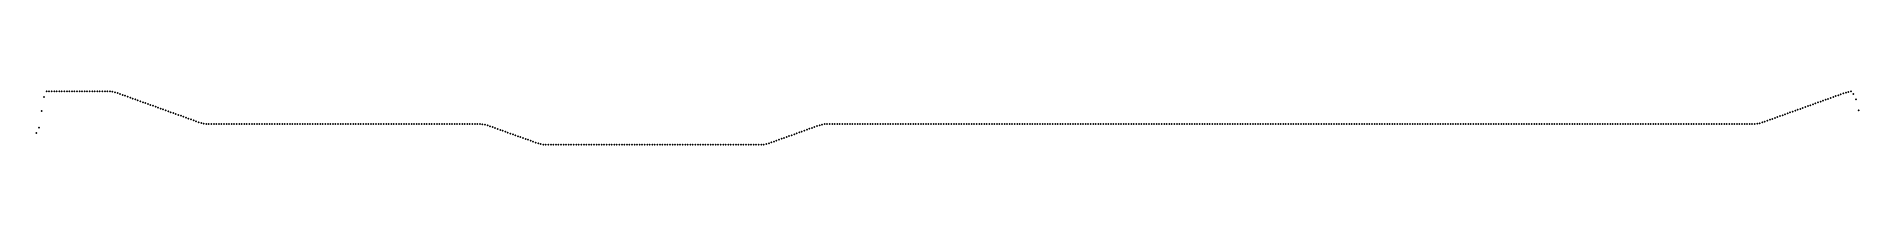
# Model space of a CAD drawing. Header units: metres. Extents: x 0 to 360, y -4 to 6.
import ezdxf

# ---------------------------------------------------------------- set-up
doc = ezdxf.new("R2010")
doc.units = ezdxf.units.M

msp = doc.modelspace()

# ---------------------------------------------------------------- linework, layer by layer
for p in [(1.5, 5.36), (2, 6.48), (2.5, 6.48), (3, 6.48), (3.5, 6.48), (4, 6.48), (4.5, 6.48), (5, 6.48), (5.5, 6.48), (6, 6.48), (6.5, 6.48), (7, 6.48), (7.5, 6.48), (8, 6.48), (8.5, 6.48), (9, 6.48), (9.5, 6.48), (10, 6.48), (10.5, 6.48), (11, 6.48), (11.5, 6.48), (12, 6.48), (12.5, 6.48), (13, 6.48), (13.5, 6.48), (14, 6.48), (14.5, 6.46), (15, 6.39), (15.5, 6.27), (16, 6.11), (16.5, 5.93), (17, 5.75), (17.5, 5.57), (18, 5.39), (18.5, 5.21), (19, 5.03), (19.5, 4.85), (20, 4.67), (20.5, 4.49), (21, 4.31), (21.5, 4.13), (22, 3.95), (22.5, 3.77), (350, 3.71), (350.5, 3.89), (351, 4.07), (351.5, 4.25), (352, 4.43), (352.5, 4.61), (353, 4.79), (353.5, 4.97), (354, 5.15), (354.5, 5.33), (355, 5.51), (355.5, 5.69), (356, 5.87), (356.5, 6.05), (357, 6.22), (357.5, 6.36), (358, 6.44), (358.5, 5.94), (359, 4.86), (1, 2.57), (23, 3.59), (23.5, 3.41), (24, 3.23), (24.5, 3.05), (25, 2.87), (25.5, 2.69), (26, 2.51), (26.5, 2.33), (27, 2.15), (27.5, 1.97), (28, 1.79), (28.5, 1.61), (29, 1.43), (29.5, 1.25), (30, 1.07), (30.5, 0.89), (31, 0.71), (31.5, 0.53), (32, 0.35), (32.5, 0.19), (33, 0.08), (33.5, 0.02), (34, 0), (36, 0), (36.5, 0), (37, 0), (37.5, 0), (38, 0), (40, 0), (40.5, 0), (41, 0), (41.5, 0), (42, 0), (42.5, 0), (43, 0), (44.5, 0), (45, 0), (47, 0), (47.5, 0), (48.5, 0), (49, 0), (49.5, 0), (50, 0), (52, 0), (52.5, 0), (53, 0), (53.5, 0), (56.5, 0), (57, 0), (57.5, 0), (61, 0), (61.5, 0), (62, 0), (62.5, 0), (64, 0), (64.5, 0), (65.5, 0), (66, 0), (67.5, 0), (68, 0), (70, 0), (71.5, 0), (72, 0), (72.5, 0), (73, 0), (73.5, 0), (74.5, 0), (75, 0), (75.5, 0), (77, 0), (77.5, 0), (79, 0), (79.5, 0), (81, 0), (82.5, 0), (83, 0), (85, 0), (85.5, 0), (86, 0), (86.5, 0), (158, 0), (158.5, 0), (159, 0), (161, 0), (161.5, 0), (162, 0), (164, 0), (164.5, 0), (167.5, 0), (168, 0), (168.5, 0), (171, 0), (171.5, 0), (173.5, 0), (174, 0), (176, 0), (176.5, 0), (177, 0), (177.5, 0), (178, 0), (180, 0), (180.5, 0), (181, 0), (183, 0), (183.5, 0), (184, 0), (186, 0), (186.5, 0), (189.5, 0), (190, 0), (190.5, 0), (192, 0), (192.5, 0), (194, 0), (194.5, 0), (196, 0), (196.5, 0), (197, 0), (199, 0), (199.5, 0), (200, 0), (201.5, 0), (202, 0), (202.5, 0), (204.5, 0), (205, 0), (205.5, 0), (206, 0), (208.5, 0), (209, 0), (209.5, 0), (211, 0), (211.5, 0), (212, 0), (214.5, 0), (215, 0), (215.5, 0), (216, 0), (218, 0), (218.5, 0), (219, 0), (219.5, 0), (220, 0), (220.5, 0), (221, 0), (223, 0), (223.5, 0), (225, 0), (225.5, 0), (226, 0), (228, 0), (228.5, 0), (230.5, 0), (231, 0), (231.5, 0), (233.5, 0), (234, 0), (236, 0), (236.5, 0), (238, 0), (238.5, 0), (240.5, 0), (243, 0), (243.5, 0), (244, 0), (244.5, 0), (246.5, 0), (247, 0), (247.5, 0), (249, 0), (249.5, 0), (250, 0), (251.5, 0), (252, 0), (252.5, 0), (254.5, 0), (255, 0), (255.5, 0), (257.5, 0), (259.5, 0), (260, 0), (262, 0), (262.5, 0), (263, 0), (266, 0), (266.5, 0), (267, 0), (267.5, 0), (269, 0), (271, 0), (271.5, 0), (272, 0), (272.5, 0), (274, 0), (274.5, 0), (276.5, 0), (277, 0), (278.5, 0), (279, 0), (279.5, 0), (282.5, 0), (283, 0), (283.5, 0), (286, 0), (286.5, 0), (287, 0), (288, 0), (288.5, 0), (289, 0), (291.5, 0), (292, 0), (292.5, 0), (294.5, 0), (295, 0), (297.5, 0), (298, 0), (299.5, 0), (300, 0), (300.5, 0), (302.5, 0), (303, 0), (303.5, 0), (304, 0), (306, 0), (306.5, 0), (307, 0), (308.5, 0), (309, 0), (309.5, 0), (311.5, 0), (312, 0), (313, 0), (313.5, 0), (314.5, 0), (315, 0), (317, 0), (317.5, 0), (318, 0), (318.5, 0), (320, 0), (320.5, 0), (321, 0), (323, 0), (323.5, 0), (324, 0), (324.5, 0), (326.5, 0), (327, 0), (329, 0), (329.5, 0), (330, 0), (333, 0), (333.5, 0), (334, 0), (336, 0), (336.5, 0), (338, 0), (338.5, 0), (339, 0.01), (339.5, 0.06), (340, 0.15), (340.5, 0.3), (341, 0.47), (341.5, 0.65), (342, 0.83), (342.5, 1.01), (343, 1.19), (343.5, 1.37), (344, 1.55), (344.5, 1.73), (345, 1.91), (345.5, 2.09), (346, 2.27), (346.5, 2.45), (347, 2.63), (347.5, 2.81), (348, 2.99), (348.5, 3.17), (349, 3.35), (349.5, 3.53), (359.5, 2.7), (0, -1.8), (0.5, -0.76), (34.5, 0), (35, 0), (35.5, 0), (38.5, 0), (39, 0), (39.5, 0), (43.5, 0), (44, 0), (45.5, 0), (46, 0), (46.5, 0), (48, 0), (50.5, 0), (51, 0), (51.5, 0), (54, 0), (54.5, 0), (55, 0), (55.5, 0), (56, 0), (58, 0), (58.5, 0), (59, 0), (59.5, 0), (60, 0), (60.5, 0), (63, 0), (63.5, 0), (65, 0), (66.5, 0), (67, 0), (68.5, 0), (69, 0), (69.5, 0), (70.5, 0), (71, 0), (74, 0), (76, 0), (76.5, 0), (78, 0), (78.5, 0), (80, 0), (80.5, 0), (81.5, 0), (82, 0), (83.5, 0), (84, 0), (84.5, 0), (87, 0), (87.5, -0.01), (88, -0.05), (88.5, -0.14), (89, -0.28), (89.5, -0.45), (90, -0.63), (90.5, -0.81), (91, -0.99), (91.5, -1.17), (92, -1.35), (92.5, -1.53), (93, -1.71), (93.5, -1.89), (94, -2.07), (94.5, -2.25), (95, -2.42), (95.5, -2.6), (96, -2.78), (96.5, -2.96), (97, -3.14), (97.5, -3.32), (98, -3.5), (145.5, -3.48), (146, -3.3), (146.5, -3.12), (147, -2.94), (147.5, -2.76), (148, -2.58), (148.5, -2.4), (149, -2.22), (149.5, -2.04), (150, -1.86), (150.5, -1.68), (151, -1.5), (151.5, -1.32), (152, -1.14), (152.5, -0.96), (153, -0.78), (153.5, -0.6), (154, -0.42), (154.5, -0.25), (155, -0.12), (155.5, -0.04), (156, -0.01), (156.5, 0), (157, 0), (157.5, 0), (159.5, 0), (160, 0), (160.5, 0), (162.5, 0), (163, 0), (163.5, 0), (165, 0), (165.5, 0), (166, 0), (166.5, 0), (167, 0), (169, 0), (169.5, 0), (170, 0), (170.5, 0), (172, 0), (172.5, 0), (173, 0), (174.5, 0), (175, 0), (175.5, 0), (178.5, 0), (179, 0), (179.5, 0), (181.5, 0), (182, 0), (182.5, 0), (184.5, 0), (185, 0), (185.5, 0), (187, 0), (187.5, 0), (188, 0), (188.5, 0), (189, 0), (191, 0), (191.5, 0), (193, 0), (193.5, 0), (195, 0), (195.5, 0), (197.5, 0), (198, 0), (198.5, 0), (200.5, 0), (201, 0), (203, 0), (203.5, 0), (204, 0), (206.5, 0), (207, 0), (207.5, 0), (208, 0), (210, 0), (210.5, 0), (212.5, 0), (213, 0), (213.5, 0), (214, 0), (216.5, 0), (217, 0), (217.5, 0), (221.5, 0), (222, 0), (222.5, 0), (224, 0), (224.5, 0), (226.5, 0), (227, 0), (227.5, 0), (229, 0), (229.5, 0), (230, 0), (232, 0), (232.5, 0), (233, 0), (234.5, 0), (235, 0), (235.5, 0), (237, 0), (237.5, 0), (239, 0), (239.5, 0), (240, 0), (241, 0), (241.5, 0), (242, 0), (242.5, 0), (245, 0), (245.5, 0), (246, 0), (248, 0), (248.5, 0), (250.5, 0), (251, 0), (253, 0), (253.5, 0), (254, 0), (256, 0), (256.5, 0), (257, 0), (258, 0), (258.5, 0), (259, 0), (260.5, 0), (261, 0), (261.5, 0), (263.5, 0), (264, 0), (264.5, 0), (265, 0), (265.5, 0), (268, 0), (268.5, 0), (269.5, 0), (270, 0), (270.5, 0), (273, 0), (273.5, 0), (275, 0), (275.5, 0), (276, 0), (277.5, 0), (278, 0), (280, 0), (280.5, 0), (281, 0), (281.5, 0), (282, 0), (284, 0), (284.5, 0), (285, 0), (285.5, 0), (287.5, 0), (289.5, 0), (290, 0), (290.5, 0), (291, 0), (293, 0), (293.5, 0), (294, 0), (295.5, 0), (296, 0), (296.5, 0), (297, 0), (298.5, 0), (299, 0), (301, 0), (301.5, 0), (302, 0), (304.5, 0), (305, 0), (305.5, 0), (307.5, 0), (308, 0), (310, 0), (310.5, 0), (311, 0), (312.5, 0), (314, 0), (315.5, 0), (316, 0), (316.5, 0), (319, 0), (319.5, 0), (321.5, 0), (322, 0), (322.5, 0), (325, 0), (325.5, 0), (326, 0), (327.5, 0), (328, 0), (328.5, 0), (330.5, 0), (331, 0), (331.5, 0), (332, 0), (332.5, 0), (334.5, 0), (335, 0), (335.5, 0), (337, 0), (337.5, 0), (98.5, -3.68), (99, -3.85), (99.5, -3.99), (100, -4.08), (100.5, -4.12), (101, -4.12), (101.5, -4.12), (102, -4.12), (102.5, -4.12), (103, -4.12), (103.5, -4.12), (104, -4.12), (104.5, -4.12), (105, -4.12), (105.5, -4.12), (106, -4.12), (106.5, -4.12), (107, -4.12), (107.5, -4.12), (108, -4.12), (108.5, -4.12), (109, -4.12), (109.5, -4.12), (110, -4.12), (110.5, -4.12), (111, -4.12), (111.5, -4.12), (112, -4.12), (112.5, -4.12), (113, -4.12), (113.5, -4.12), (114, -4.12), (114.5, -4.12), (115, -4.12), (115.5, -4.12), (116, -4.12), (116.5, -4.12), (117, -4.12), (117.5, -4.12), (118, -4.12), (118.5, -4.12), (119, -4.12), (119.5, -4.12), (120, -4.12), (120.5, -4.12), (121, -4.12), (121.5, -4.12), (122, -4.12), (122.5, -4.12), (123, -4.12), (123.5, -4.12), (124, -4.12), (124.5, -4.12), (125, -4.12), (125.5, -4.12), (126, -4.12), (126.5, -4.12), (127, -4.12), (127.5, -4.12), (128, -4.12), (128.5, -4.12), (129, -4.12), (129.5, -4.12), (130, -4.12), (130.5, -4.12), (131, -4.12), (131.5, -4.12), (132, -4.12), (132.5, -4.12), (133, -4.12), (133.5, -4.12), (134, -4.12), (134.5, -4.12), (135, -4.12), (135.5, -4.12), (136, -4.12), (136.5, -4.12), (137, -4.12), (137.5, -4.12), (138, -4.12), (138.5, -4.12), (139, -4.12), (139.5, -4.12), (140, -4.12), (140.5, -4.12), (141, -4.12), (141.5, -4.12), (142, -4.12), (142.5, -4.12), (143, -4.11), (143.5, -4.07), (144, -3.97), (144.5, -3.83), (145, -3.66)]:
    msp.add_point(p)

doc.saveas('drawing.dxf')
